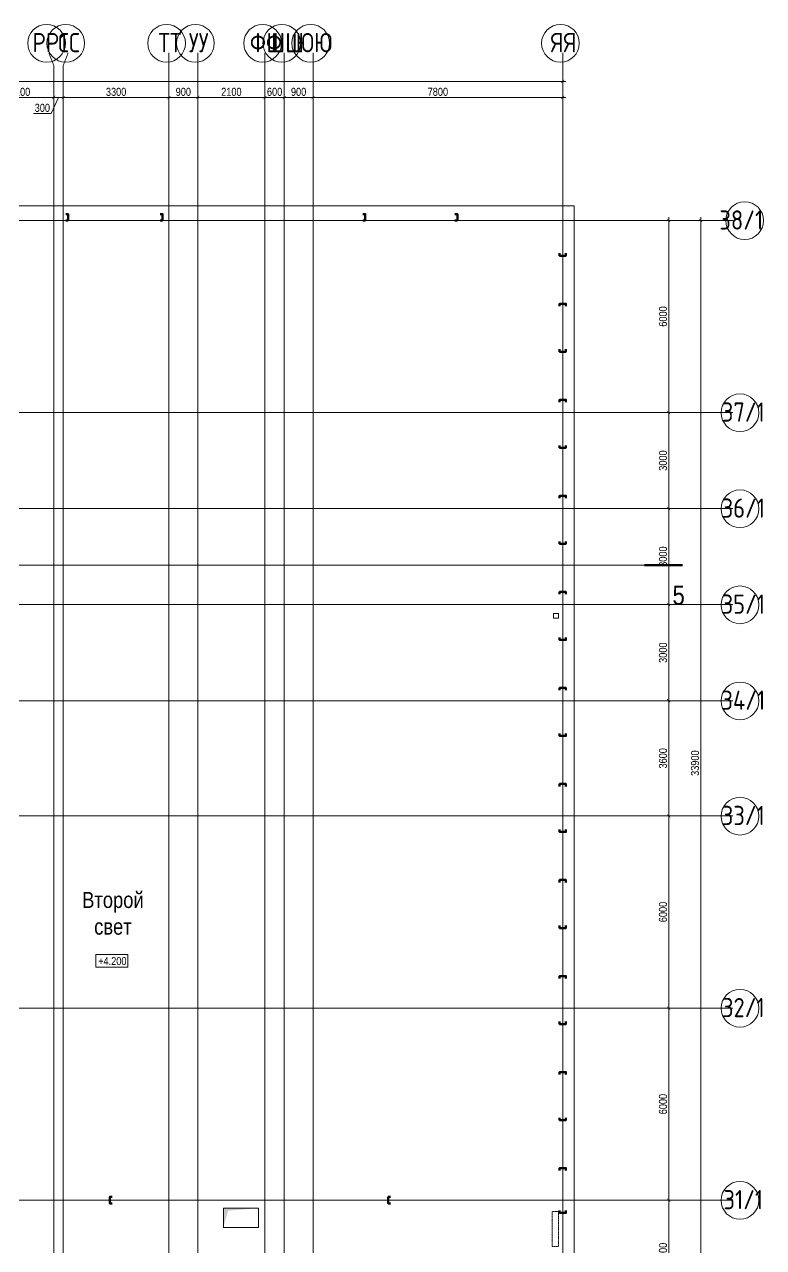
# Model space of a CAD drawing. Header units: millimetres. Extents: x -231292 to 573618, y -153144 to 564035.
# Drawn here: x -123988 to -100903, y 257815 to 296017 of the extents above; entities that cross this region are included whole.
import ezdxf
from ezdxf.enums import TextEntityAlignment as Align

# ---------------------------------------------------------------- set-up
doc = ezdxf.new("R2010")
doc.units = ezdxf.units.MM
for name, pattern in [('CENTER2', [28.575, 19.05, -3.175, 3.175, -3.175]), ('DASHED', [19.05, 12.7, -6.35]), ('HIDDEN2', [4.7625, 3.175, -1.5875])]:
    doc.linetypes.add(name, pattern=pattern)
doc.layers.get('0').update_dxf_attribs({"color": 250})
doc.layers.get('Defpoints').update_dxf_attribs({"color": 250})
doc.layers.add('АР_Делит', color=250, linetype='Continuous', lineweight=0, plot=False)
for name, color, linetype, lineweight in [('АР_Отметка', 7, 'Continuous', 13), ('АР_Отопительные приборы', 250, 'HIDDEN2', 0), ('АР_Разрезы марка', 250, 'Continuous', 13), ('ВК_Шахты', 5, 'Continuous', 9), ('КМ_Фахверки', 250, 'Continuous', 80), ('ОВ_Шахты', 250, 'Continuous', 5), ('РД_Оси_100', 250, 'Continuous', 0), ('РД_Оси_размер', 250, 'Continuous', 0)]:
    doc.layers.add(name, color=color, linetype=linetype, lineweight=lineweight)
doc.styles.add('Arial_Narrow_08', font='ARIALN.TTF', dxfattribs={"width": 0.8})
doc.styles.add('style1', font='ARIALN.TTF')
doc.styles.add('ккк', font='isocpeur.ttf', dxfattribs={"width": 0.85, "oblique": 15})
doc.dimstyles.new('Dim100_ареал', dxfattribs={"dimscale": 100, "dimtxt": 2.5, "dimasz": 1, "dimexe": 1, "dimexo": 1, "dimgap": 0.5, "dimtad": 1, "dimzin": 12, "dimdsep": 46, "dimtxsty": 'style1', "dimblk": 'ARCHTICK', "dimcen": 1, "dimdle": 1, "dimclrd": 256, "dimclre": 256, "dimaunit": 1, "dimadec": 0, "dimazin": 3, "dimtfac": 1, "dimtmove": 1, "dimatfit": 3, "dimldrblk": 'OPEN30', "dimfxl": 2, "dimfxlon": 1, "dimtolj": 1, "dimtzin": 0, "dimlwd": 9, "dimlwe": 9, "dimarcsym": 0})

# ---------------------------------------------------------------- blocks, each defined once
blk = doc.blocks.new('A-iden')
at = {"linetype": 'Continuous', "lineweight": 5}
blk.add_circle((-0.73, -4.06), 5.89, dxfattribs=at)
at = {"color": 0, "linetype": 'Continuous', "lineweight": 20, "style": 'ккк', "width": 0.85}
blk.add_attdef('ID', text='', height=6, dxfattribs=at).set_placement((0.31, -3.85), align=Align.MIDDLE_CENTER)
blk = doc.blocks.new('_ArchTick')
at = {"color": 0, "linetype": 'ByBlock', "const_width": 0.15}
blk.add_lwpolyline([(-0.5, -0.5), (0.5, 0.5)], dxfattribs=at)
blk = doc.blocks.new('*D1455')
at = {"layer": 'Defpoints', "color": 0, "transparency": 16777216}
for p in [(116910, 104100), (117910, 104100), (116910, 100800)]:
    blk.add_point(p, dxfattribs=at)
at = {"layer": 'РД_Оси_размер', "lineweight": 9, "transparency": 16777216}
for p, q in [((117710, 104100), (118010, 104100)), ((117910, 100700), (117910, 104200)), ((117710, 100800), (118010, 100800))]:
    blk.add_line(p, q, dxfattribs=at)
at = {"layer": 'РД_Оси_размер', "lineweight": 9, "transparency": 16777216, "xscale": 100, "yscale": 100, "zscale": 100}
for p, rotation in [((117910, 104100), 90), ((117910, 100800), 270)]:
    blk.add_blockref('_ArchTick', p, dxfattribs=dict(at, rotation=rotation))
at = {"layer": 'РД_Оси_размер', "color": 0, "transparency": 16777216, "insert": (117732, 102450), "char_height": 250, "attachment_point": 5, "rotation": 90, "style": 'style1'}
blk.add_mtext('\\A1;3300', dxfattribs=at)
blk = doc.blocks.new('_Open30')
at = {"color": 0, "linetype": 'ByBlock', "lineweight": -2}
for p, q in [((-1, 0.27), (0, 0)), ((0, 0), (-1, -0.27)), ((0, 0), (-1, 0))]:
    blk.add_line(p, q, dxfattribs=at)
blk = doc.blocks.new('*D1456')
at = {"layer": 'Defpoints', "color": 0, "transparency": 16777216}
for p in [(116910, 110100), (117910, 110100), (116910, 104100)]:
    blk.add_point(p, dxfattribs=at)
at = {"layer": 'РД_Оси_размер', "lineweight": 9, "transparency": 16777216}
for p, q in [((117710, 110100), (118010, 110100)), ((117910, 104000), (117910, 110200)), ((117710, 104100), (118010, 104100))]:
    blk.add_line(p, q, dxfattribs=at)
at = {"layer": 'РД_Оси_размер', "lineweight": 9, "transparency": 16777216, "xscale": 100, "yscale": 100, "zscale": 100}
for p, rotation in [((117910, 110100), 90), ((117910, 104100), 270)]:
    blk.add_blockref('_ArchTick', p, dxfattribs=dict(at, rotation=rotation))
at = {"layer": 'РД_Оси_размер', "color": 0, "transparency": 16777216, "insert": (117732, 107100), "char_height": 250, "attachment_point": 5, "rotation": 90, "style": 'style1'}
blk.add_mtext('\\A1;6000', dxfattribs=at)
blk = doc.blocks.new('*D1457')
at = {"layer": 'Defpoints', "color": 0, "transparency": 16777216}
for p in [(116910, 116100), (117910, 116100), (116910, 110100)]:
    blk.add_point(p, dxfattribs=at)
at = {"layer": 'РД_Оси_размер', "lineweight": 9, "transparency": 16777216}
for p, q in [((117910, 110000), (117910, 116200)), ((117710, 116100), (118010, 116100)), ((117710, 110100), (118010, 110100))]:
    blk.add_line(p, q, dxfattribs=at)
at = {"layer": 'РД_Оси_размер', "lineweight": 9, "transparency": 16777216, "xscale": 100, "yscale": 100, "zscale": 100}
for p, rotation in [((117910, 116100), 90), ((117910, 110100), 270)]:
    blk.add_blockref('_ArchTick', p, dxfattribs=dict(at, rotation=rotation))
at = {"layer": 'РД_Оси_размер', "color": 0, "transparency": 16777216, "insert": (117732, 113100), "char_height": 250, "attachment_point": 5, "rotation": 90, "style": 'style1'}
blk.add_mtext('\\A1;6000', dxfattribs=at)
blk = doc.blocks.new('*D1458')
at = {"layer": 'Defpoints', "color": 0, "transparency": 16777216}
for p in [(116910, 119700), (117910, 119700), (116910, 116100)]:
    blk.add_point(p, dxfattribs=at)
at = {"layer": 'РД_Оси_размер', "lineweight": 9, "transparency": 16777216}
for p, q in [((117710, 119700), (118010, 119700)), ((117910, 116000), (117910, 119800)), ((117710, 116100), (118010, 116100))]:
    blk.add_line(p, q, dxfattribs=at)
at = {"layer": 'РД_Оси_размер', "lineweight": 9, "transparency": 16777216, "xscale": 100, "yscale": 100, "zscale": 100}
for p, rotation in [((117910, 119700), 90), ((117910, 116100), 270)]:
    blk.add_blockref('_ArchTick', p, dxfattribs=dict(at, rotation=rotation))
at = {"layer": 'РД_Оси_размер', "color": 0, "transparency": 16777216, "insert": (117732, 117900), "char_height": 250, "attachment_point": 5, "rotation": 90, "style": 'style1'}
blk.add_mtext('\\A1;3600', dxfattribs=at)
blk = doc.blocks.new('*D1459')
at = {"layer": 'Defpoints', "color": 0, "transparency": 16777216}
for p in [(116910, 122700), (117910, 122700), (116910, 119700)]:
    blk.add_point(p, dxfattribs=at)
at = {"layer": 'РД_Оси_размер', "lineweight": 9, "transparency": 16777216}
for p, q in [((117710, 122700), (118010, 122700)), ((117910, 119600), (117910, 122800)), ((117710, 119700), (118010, 119700))]:
    blk.add_line(p, q, dxfattribs=at)
at = {"layer": 'РД_Оси_размер', "lineweight": 9, "transparency": 16777216, "xscale": 100, "yscale": 100, "zscale": 100}
for p, rotation in [((117910, 122700), 90), ((117910, 119700), 270)]:
    blk.add_blockref('_ArchTick', p, dxfattribs=dict(at, rotation=rotation))
at = {"layer": 'РД_Оси_размер', "color": 0, "transparency": 16777216, "insert": (117732, 121200), "char_height": 250, "attachment_point": 5, "rotation": 90, "style": 'style1'}
blk.add_mtext('\\A1;3000', dxfattribs=at)
blk = doc.blocks.new('*D1460')
at = {"layer": 'Defpoints', "color": 0, "transparency": 16777216}
for p in [(116910, 125700), (117910, 125700), (116910, 122700)]:
    blk.add_point(p, dxfattribs=at)
at = {"layer": 'РД_Оси_размер', "lineweight": 9, "transparency": 16777216}
for p, q in [((117710, 125700), (118010, 125700)), ((117910, 122600), (117910, 125800)), ((117710, 122700), (118010, 122700))]:
    blk.add_line(p, q, dxfattribs=at)
at = {"layer": 'РД_Оси_размер', "lineweight": 9, "transparency": 16777216, "xscale": 100, "yscale": 100, "zscale": 100}
for p, rotation in [((117910, 125700), 90), ((117910, 122700), 270)]:
    blk.add_blockref('_ArchTick', p, dxfattribs=dict(at, rotation=rotation))
at = {"layer": 'РД_Оси_размер', "color": 0, "transparency": 16777216, "insert": (117732, 124200), "char_height": 250, "attachment_point": 5, "rotation": 90, "style": 'style1'}
blk.add_mtext('\\A1;3000', dxfattribs=at)
blk = doc.blocks.new('*D1461')
at = {"layer": 'Defpoints', "color": 0, "transparency": 16777216}
for p in [(116910, 128700), (117910, 128700), (116910, 125700)]:
    blk.add_point(p, dxfattribs=at)
at = {"layer": 'РД_Оси_размер', "lineweight": 9, "transparency": 16777216}
for p, q in [((117910, 125600), (117910, 128800)), ((117710, 128700), (118010, 128700)), ((117710, 125700), (118010, 125700))]:
    blk.add_line(p, q, dxfattribs=at)
at = {"layer": 'РД_Оси_размер', "lineweight": 9, "transparency": 16777216, "xscale": 100, "yscale": 100, "zscale": 100}
for p, rotation in [((117910, 128700), 90), ((117910, 125700), 270)]:
    blk.add_blockref('_ArchTick', p, dxfattribs=dict(at, rotation=rotation))
at = {"layer": 'РД_Оси_размер', "color": 0, "transparency": 16777216, "insert": (117732, 127200), "char_height": 250, "attachment_point": 5, "rotation": 90, "style": 'style1'}
blk.add_mtext('\\A1;3000', dxfattribs=at)
blk = doc.blocks.new('*D1462')
at = {"layer": 'Defpoints', "color": 0, "transparency": 16777216}
for p in [(116910, 134700), (117910, 134700), (116910, 128700)]:
    blk.add_point(p, dxfattribs=at)
at = {"layer": 'РД_Оси_размер', "lineweight": 9, "transparency": 16777216}
for p, q in [((117710, 134700), (118010, 134700)), ((117910, 128600), (117910, 134800)), ((117710, 128700), (118010, 128700))]:
    blk.add_line(p, q, dxfattribs=at)
at = {"layer": 'РД_Оси_размер', "lineweight": 9, "transparency": 16777216, "xscale": 100, "yscale": 100, "zscale": 100}
for p, rotation in [((117910, 134700), 90), ((117910, 128700), 270)]:
    blk.add_blockref('_ArchTick', p, dxfattribs=dict(at, rotation=rotation))
at = {"layer": 'РД_Оси_размер', "color": 0, "transparency": 16777216, "insert": (117732, 131700), "char_height": 250, "attachment_point": 5, "rotation": 90, "style": 'style1'}
blk.add_mtext('\\A1;6000', dxfattribs=at)
blk = doc.blocks.new('*D1463')
at = {"layer": 'Defpoints', "color": 0, "transparency": 16777216}
for p in [(116910, 134700), (118910, 134700), (116910, 100800)]:
    blk.add_point(p, dxfattribs=at)
at = {"layer": 'РД_Оси_размер', "lineweight": 9, "transparency": 16777216}
for p, q in [((118710, 134700), (119010, 134700)), ((118910, 100700), (118910, 134800)), ((118710, 100800), (119010, 100800))]:
    blk.add_line(p, q, dxfattribs=at)
at = {"layer": 'РД_Оси_размер', "lineweight": 9, "transparency": 16777216, "xscale": 100, "yscale": 100, "zscale": 100}
for p, rotation in [((118910, 134700), 90), ((118910, 100800), 270)]:
    blk.add_blockref('_ArchTick', p, dxfattribs=dict(at, rotation=rotation))
at = {"layer": 'РД_Оси_размер', "color": 0, "transparency": 16777216, "insert": (118732, 117750), "char_height": 250, "attachment_point": 5, "rotation": 90, "style": 'style1'}
blk.add_mtext('\\A1;33900', dxfattribs=at)
blk = doc.blocks.new('*D47')
at = {"layer": 'Defpoints', "color": 0, "transparency": 16777216}
for p in [(114600, 139039), (73200, 137039), (114600, 137039)]:
    blk.add_point(p, dxfattribs=at)
at = {"layer": 'РД_Оси_размер', "color": 0, "lineweight": 5, "transparency": 16777216}
for p, q in [((73200, 138839), (73200, 139139)), ((114600, 138839), (114600, 139139)), ((73100, 139039), (114700, 139039))]:
    blk.add_line(p, q, dxfattribs=at)
at = {"layer": 'РД_Оси_размер', "color": 0, "lineweight": 5, "transparency": 16777216, "xscale": 100, "yscale": 100, "zscale": 100, "rotation": 180}
blk.add_blockref('_ArchTick', (73200, 139039), dxfattribs=at)
at = {"layer": 'РД_Оси_размер', "color": 0, "lineweight": 5, "transparency": 16777216, "xscale": 100, "yscale": 100, "zscale": 100}
blk.add_blockref('_ArchTick', (114600, 139039), dxfattribs=at)
at = {"layer": 'РД_Оси_размер', "color": 0, "transparency": 16777216, "insert": (93900, 139216), "char_height": 250, "attachment_point": 5, "style": 'style1'}
blk.add_mtext('\\A1;41400', dxfattribs=at)
blk = doc.blocks.new('*D1504')
at = {"layer": 'Defpoints', "color": 0, "transparency": 16777216}
for p in [(98700, 138539), (96600, 137039), (98700, 137039)]:
    blk.add_point(p, dxfattribs=at)
at = {"layer": 'РД_Оси_размер', "lineweight": 9, "transparency": 16777216}
for p, q in [((96500, 138539), (98800, 138539)), ((96600, 138339), (96600, 138639)), ((98700, 138339), (98700, 138639))]:
    blk.add_line(p, q, dxfattribs=at)
at = {"layer": 'РД_Оси_размер', "lineweight": 9, "transparency": 16777216, "xscale": 100, "yscale": 100, "zscale": 100, "rotation": 180}
blk.add_blockref('_ArchTick', (96600, 138539), dxfattribs=at)
at = {"layer": 'РД_Оси_размер', "lineweight": 9, "transparency": 16777216, "xscale": 100, "yscale": 100, "zscale": 100}
blk.add_blockref('_ArchTick', (98700, 138539), dxfattribs=at)
at = {"layer": 'РД_Оси_размер', "color": 0, "transparency": 16777216, "insert": (97650, 138716), "char_height": 250, "attachment_point": 5, "style": 'style1'}
blk.add_mtext('\\A1;2100', dxfattribs=at)
blk = doc.blocks.new('*D1505')
at = {"layer": 'Defpoints', "color": 0, "transparency": 16777216}
for p in [(99000, 138539), (98700, 137039), (99000, 137039)]:
    blk.add_point(p, dxfattribs=at)
at = {"layer": 'РД_Оси_размер', "lineweight": 9, "transparency": 16777216}
for p, q in [((98600, 138539), (99100, 138539)), ((98850, 138539), (98622, 138039)), ((98700, 138339), (98700, 138639)), ((99000, 138339), (99000, 138639)), ((98622, 138039), (98070, 138039))]:
    blk.add_line(p, q, dxfattribs=at)
at = {"layer": 'РД_Оси_размер', "lineweight": 9, "transparency": 16777216, "xscale": 100, "yscale": 100, "zscale": 100, "rotation": 180}
blk.add_blockref('_ArchTick', (98700, 138539), dxfattribs=at)
at = {"layer": 'РД_Оси_размер', "lineweight": 9, "transparency": 16777216, "xscale": 100, "yscale": 100, "zscale": 100}
blk.add_blockref('_ArchTick', (99000, 138539), dxfattribs=at)
at = {"layer": 'РД_Оси_размер', "color": 0, "transparency": 16777216, "insert": (98346, 138216), "char_height": 250, "attachment_point": 5, "style": 'style1'}
blk.add_mtext('\\A1;300', dxfattribs=at)
blk = doc.blocks.new('*D1506')
at = {"layer": 'Defpoints', "color": 0, "transparency": 16777216}
for p in [(102300, 138539), (99000, 137039), (102300, 137039)]:
    blk.add_point(p, dxfattribs=at)
at = {"layer": 'РД_Оси_размер', "lineweight": 9, "transparency": 16777216}
for p, q in [((98900, 138539), (102400, 138539)), ((99000, 138339), (99000, 138639)), ((102300, 138339), (102300, 138639))]:
    blk.add_line(p, q, dxfattribs=at)
at = {"layer": 'РД_Оси_размер', "lineweight": 9, "transparency": 16777216, "xscale": 100, "yscale": 100, "zscale": 100, "rotation": 180}
blk.add_blockref('_ArchTick', (99000, 138539), dxfattribs=at)
at = {"layer": 'РД_Оси_размер', "lineweight": 9, "transparency": 16777216, "xscale": 100, "yscale": 100, "zscale": 100}
blk.add_blockref('_ArchTick', (102300, 138539), dxfattribs=at)
at = {"layer": 'РД_Оси_размер', "color": 0, "transparency": 16777216, "insert": (100650, 138716), "char_height": 250, "attachment_point": 5, "style": 'style1'}
blk.add_mtext('\\A1;3300', dxfattribs=at)
blk = doc.blocks.new('*D1507')
at = {"layer": 'Defpoints', "color": 0, "transparency": 16777216}
for p in [(103200, 138539), (102300, 137039), (103200, 137039)]:
    blk.add_point(p, dxfattribs=at)
at = {"layer": 'РД_Оси_размер', "lineweight": 9, "transparency": 16777216}
for p, q in [((102200, 138539), (103300, 138539)), ((102300, 138339), (102300, 138639)), ((103200, 138339), (103200, 138639))]:
    blk.add_line(p, q, dxfattribs=at)
at = {"layer": 'РД_Оси_размер', "lineweight": 9, "transparency": 16777216, "xscale": 100, "yscale": 100, "zscale": 100, "rotation": 180}
blk.add_blockref('_ArchTick', (102300, 138539), dxfattribs=at)
at = {"layer": 'РД_Оси_размер', "lineweight": 9, "transparency": 16777216, "xscale": 100, "yscale": 100, "zscale": 100}
blk.add_blockref('_ArchTick', (103200, 138539), dxfattribs=at)
at = {"layer": 'РД_Оси_размер', "color": 0, "transparency": 16777216, "insert": (102750, 138716), "char_height": 250, "attachment_point": 5, "style": 'style1'}
blk.add_mtext('\\A1;900', dxfattribs=at)
blk = doc.blocks.new('*D1508')
at = {"layer": 'Defpoints', "color": 0, "transparency": 16777216}
for p in [(105300, 138539), (103200, 137039), (105300, 137039)]:
    blk.add_point(p, dxfattribs=at)
at = {"layer": 'РД_Оси_размер', "lineweight": 9, "transparency": 16777216}
for p, q in [((103100, 138539), (105400, 138539)), ((103200, 138339), (103200, 138639)), ((105300, 138339), (105300, 138639))]:
    blk.add_line(p, q, dxfattribs=at)
at = {"layer": 'РД_Оси_размер', "lineweight": 9, "transparency": 16777216, "xscale": 100, "yscale": 100, "zscale": 100, "rotation": 180}
blk.add_blockref('_ArchTick', (103200, 138539), dxfattribs=at)
at = {"layer": 'РД_Оси_размер', "lineweight": 9, "transparency": 16777216, "xscale": 100, "yscale": 100, "zscale": 100}
blk.add_blockref('_ArchTick', (105300, 138539), dxfattribs=at)
at = {"layer": 'РД_Оси_размер', "color": 0, "transparency": 16777216, "insert": (104250, 138716), "char_height": 250, "attachment_point": 5, "style": 'style1'}
blk.add_mtext('\\A1;2100', dxfattribs=at)
blk = doc.blocks.new('*D1509')
at = {"layer": 'Defpoints', "color": 0, "transparency": 16777216}
for p in [(105900, 138539), (105300, 137039), (105900, 137039)]:
    blk.add_point(p, dxfattribs=at)
at = {"layer": 'РД_Оси_размер', "lineweight": 9, "transparency": 16777216}
for p, q in [((105200, 138539), (106000, 138539)), ((105300, 138339), (105300, 138639)), ((105900, 138339), (105900, 138639))]:
    blk.add_line(p, q, dxfattribs=at)
at = {"layer": 'РД_Оси_размер', "lineweight": 9, "transparency": 16777216, "xscale": 100, "yscale": 100, "zscale": 100, "rotation": 180}
blk.add_blockref('_ArchTick', (105300, 138539), dxfattribs=at)
at = {"layer": 'РД_Оси_размер', "lineweight": 9, "transparency": 16777216, "xscale": 100, "yscale": 100, "zscale": 100}
blk.add_blockref('_ArchTick', (105900, 138539), dxfattribs=at)
at = {"layer": 'РД_Оси_размер', "color": 0, "transparency": 16777216, "insert": (105600, 138716), "char_height": 250, "attachment_point": 5, "style": 'style1'}
blk.add_mtext('\\A1;600', dxfattribs=at)
blk = doc.blocks.new('*D1510')
at = {"layer": 'Defpoints', "color": 0, "transparency": 16777216}
for p in [(106800, 138539), (105900, 137039), (106800, 137039)]:
    blk.add_point(p, dxfattribs=at)
at = {"layer": 'РД_Оси_размер', "lineweight": 9, "transparency": 16777216}
for p, q in [((105800, 138539), (106900, 138539)), ((105900, 138339), (105900, 138639)), ((106800, 138339), (106800, 138639))]:
    blk.add_line(p, q, dxfattribs=at)
at = {"layer": 'РД_Оси_размер', "lineweight": 9, "transparency": 16777216, "xscale": 100, "yscale": 100, "zscale": 100, "rotation": 180}
blk.add_blockref('_ArchTick', (105900, 138539), dxfattribs=at)
at = {"layer": 'РД_Оси_размер', "lineweight": 9, "transparency": 16777216, "xscale": 100, "yscale": 100, "zscale": 100}
blk.add_blockref('_ArchTick', (106800, 138539), dxfattribs=at)
at = {"layer": 'РД_Оси_размер', "color": 0, "transparency": 16777216, "insert": (106350, 138716), "char_height": 250, "attachment_point": 5, "style": 'style1'}
blk.add_mtext('\\A1;900', dxfattribs=at)
blk = doc.blocks.new('*D1511')
at = {"layer": 'Defpoints', "color": 0, "transparency": 16777216}
for p in [(114600, 138539), (106800, 137039), (114600, 137039)]:
    blk.add_point(p, dxfattribs=at)
at = {"layer": 'РД_Оси_размер', "lineweight": 9, "transparency": 16777216}
for p, q in [((106700, 138539), (114700, 138539)), ((106800, 138339), (106800, 138639)), ((114600, 138339), (114600, 138639))]:
    blk.add_line(p, q, dxfattribs=at)
at = {"layer": 'РД_Оси_размер', "lineweight": 9, "transparency": 16777216, "xscale": 100, "yscale": 100, "zscale": 100, "rotation": 180}
blk.add_blockref('_ArchTick', (106800, 138539), dxfattribs=at)
at = {"layer": 'РД_Оси_размер', "lineweight": 9, "transparency": 16777216, "xscale": 100, "yscale": 100, "zscale": 100}
blk.add_blockref('_ArchTick', (114600, 138539), dxfattribs=at)
at = {"layer": 'РД_Оси_размер', "color": 0, "transparency": 16777216, "insert": (110700, 138716), "char_height": 250, "attachment_point": 5, "style": 'style1'}
blk.add_mtext('\\A1;7800', dxfattribs=at)
blk = doc.blocks.new('Отметка_план')
at = {"color": 7}
blk.add_lwpolyline([(0, 0), (10, 0), (10, 4), (0, 4)], close=True, dxfattribs=at)
at = {"style": 'Arial_Narrow_08', "width": 0.8}
blk.add_attdef('OTMG', text='', height=2.5, dxfattribs=at).set_placement((9.06, 0.7), align=Align.RIGHT)
blk = doc.blocks.new('otv')
at = {"linetype": 'Continuous'}
blk.add_lwpolyline([(0, -1), (0, 0), (1, 0), (1, -1)], close=True, dxfattribs=at)
blk.add_solid([(0, -1), (0, 0), (0.135, -0.137), (1, 0)], dxfattribs=at)
blk = doc.blocks.new('Ф_пеноблок 200')
at = {"layer": 'КМ_Фахверки'}
blk.add_lwpolyline([(0, -75), (0, 0), (200, 0), (200, -75)], dxfattribs=at)
blk = doc.blocks.new('Bottom_R_1100')
at = {"layer": 'АР_Отопительные приборы'}
blk.add_lwpolyline([(-550, -100), (550, -100), (550, 100), (-550, 100)], close=True, dxfattribs=at)
blk = doc.blocks.new('СОШ_2200_АР_ОСИ_М100_28.05.24')
at = {"layer": 'АР_Делит', "color": 5, "linetype": 'DASHED'}
blk.add_lwpolyline([(-355, 13145), (-355, 100855), (37145, 100855), (37145, 129155), (72745, 129155), (72745, 135155), (114955, 135155), (114955, -355)], dxfattribs=at)
at = {"layer": 'РД_Оси_100', "linetype": 'CENTER2'}
for p, q in [((102300, -6155), (102300, 139938.679)), ((114600, -6155), (114600, 139938.679)), ((-5954.958, 134700), (119910, 134700)), ((-5954.958, 128700), (119910, 128700)), ((-5954.958, 125700), (119910, 125700)), ((-5954.958, 122700), (119910, 122700)), ((-5954.958, 119700), (119910, 119700)), ((-5954.958, 116100), (119910, 116100)), ((35037.55, 116100), (119910, 116100)), ((-5954.958, 110100), (119910, 110100)), ((35037.55, 110100), (119910, 110100)), ((-5954.958, 104100), (119910, 104100))]:
    blk.add_line(p, q, dxfattribs=at)
for points in [[(98700, -6194.98), (98700, 139538.679), (98550, 139938.679)], [(99000, -6195.83), (99000, 139538.679), (99150, 139938.679)], [(103200, -6155), (103200, 139938.679)], [(105300, -6155), (105300, 139938.679)], [(105900, 139938.679), (105900, -6155)], [(106800, -6155), (106800, 139938.679)]]:
    blk.add_lwpolyline(points, dxfattribs=at)
at = {"layer": 'РД_Оси_100', "color": 0, "xscale": 100, "yscale": 100, "zscale": 100}
for p, values in [((98550, 140638.679), {'ID': 'РР1'}), ((99150, 140638.679), {'ID': 'СС'}), ((102300, 140638.679), {'ID': 'ТТ'}), ((103200, 140638.679), {'ID': 'УУ'}), ((105300, 140638.679), {'ID': 'ФФ'}), ((105900, 140638.679), {'ID': 'ШШ'}), ((106800, 140638.679), {'ID': 'ЮЮ'}), ((114600, 140638.679), {'ID': 'ЯЯ'}), ((120210, 129100), {'ID': '37/1'}), ((120210, 126100), {'ID': '36/1'}), ((120210, 123100), {'ID': '35/1'}), ((120210, 120100), {'ID': '34/1'}), ((120210, 116500), {'ID': '33/1'}), ((120210, 110500), {'ID': '32/1'}), ((120210, 104500), {'ID': '31/1'})]:
    blk.add_blockref('A-iden', p, dxfattribs=at).add_auto_attribs(values)
at = {"layer": 'РД_Оси_100', "color": 0}
ref = blk.add_blockref('A-iden', (120210, 135100), dxfattribs=dict(at, xscale=-100, yscale=100, zscale=100))
ref.add_attrib('ID', '38/1', dxfattribs={"layer": '0', "color": 0, "linetype": 'Continuous', "lineweight": 20, "height": 600, "style": 'ккк', "width": 0.85}).set_placement((120178.57, 134714.738), align=Align.MIDDLE_CENTER)
at = {"layer": 'РД_Оси_размер'}
for base, p1, p2, picture, middle in [((114600, 139038.679), (73200, 137038.679), (114600, 137038.679), '*D47', (93900, 139216.322)), ((98700, 138538.679), (96600, 137038.679), (98700, 137038.679), '*D1504', (97650, 138716.322)), ((102300, 138538.679), (99000, 137038.679), (102300, 137038.679), '*D1506', (100650, 138716.322)), ((103200, 138538.679), (102300, 137038.679), (103200, 137038.679), '*D1507', (102750, 138716.322)), ((105300, 138538.679), (103200, 137038.679), (105300, 137038.679), '*D1508', (104250, 138716.322)), ((105900, 138538.679), (105300, 137038.679), (105900, 137038.679), '*D1509', (105600, 138716.322)), ((106800, 138538.679), (105900, 137038.679), (106800, 137038.679), '*D1510', (106350, 138716.322)), ((114600, 138538.679), (106800, 137038.679), (114600, 137038.679), '*D1511', (110700, 138716.322))]:
    dim = blk.add_linear_dim(base=base, p1=p1, p2=p2, dimstyle='Dim100_ареал', dxfattribs=at)
    dim.commit()
    dim.dimension.update_dxf_attribs({"geometry": picture, "text_midpoint": middle})
dim = blk.add_linear_dim(base=(99000, 138538.679), p1=(98700, 137038.679), p2=(99000, 137038.679), dimstyle='Dim100_ареал', dxfattribs=at)
dim.commit()
dim.dimension.update_dxf_attribs({"geometry": '*D1505', "text_midpoint": (98572.453, 138038.679), "dimtype": 160})
for base, p1, p2, picture, middle in [((117910, 134700), (116910, 128700), (116910, 134700), '*D1462', (117732.357, 131700)), ((118910, 134700), (116910, 100800), (116910, 134700), '*D1463', (118732.357, 117750)), ((117910, 128700), (116910, 125700), (116910, 128700), '*D1461', (117732.357, 127200)), ((117910, 125700), (116910, 122700), (116910, 125700), '*D1460', (117732.357, 124200)), ((117910, 122700), (116910, 119700), (116910, 122700), '*D1459', (117732.357, 121200)), ((117910, 119700), (116910, 116100), (116910, 119700), '*D1458', (117732.357, 117900)), ((117910, 116100), (116910, 110100), (116910, 116100), '*D1457', (117732.357, 113100)), ((117910, 110100), (116910, 104100), (116910, 110100), '*D1456', (117732.357, 107100)), ((117910, 104100), (116910, 100800), (116910, 104100), '*D1455', (117732.357, 102450))]:
    dim = blk.add_linear_dim(base=base, p1=p1, p2=p2, angle=90, dimstyle='Dim100_ареал', dxfattribs=at)
    dim.commit()
    dim.dimension.update_dxf_attribs({"geometry": picture, "text_midpoint": middle})

msp = doc.modelspace()

# ---------------------------------------------------------------- linework, layer by layer
at = {"layer": 'АР_Разрезы марка', "linetype": 'DASHED', "lineweight": 0}
msp.add_lwpolyline([(-103430.135, 279126.992), (-159945.213, 279126.992), (-159945.213, 276114.972), (-188613.294, 276114.972)], dxfattribs=at)
at = {"layer": 'АР_Разрезы марка', "lineweight": 50}
msp.add_lwpolyline([(-104620.786, 279126.992), (-103430.135, 279126.992)], dxfattribs=at)
at = {"layer": 'АР_Разрезы марка'}
msp.add_lwpolyline([(-104025.461, 279126.992, 0, 200, 0), (-104025.461, 278682.724, 0, 0, 0), (-104025.461, 277853.163, 0, 0, 0)], format="xyseb", dxfattribs=at)

# ---------------------------------------------------------------- block references
at = {"layer": 'АР_Отметка'}
ref = msp.add_blockref('Отметка_план', (-121758.573, 266569.146), dxfattribs=dict(at, xscale=100, yscale=100, zscale=100))
ref.add_attrib('OTMG', '+4.200', dxfattribs={"layer": '0', "color": 0, "height": 250, "style": 'style1'}).set_placement((-120801.155, 266888.962), align=Align.TOP_RIGHT)
at = {"layer": 'АР_Отопительные приборы', "rotation": 90}
msp.add_blockref('Bottom_R_1100', (-107404.961, 258393.885), dxfattribs=at)
at = {"layer": 'ВК_Шахты', "color": 1, "xscale": 150, "yscale": 150}
msp.add_blockref('otv', (-107460.88, 277620.171), dxfattribs=at)
at = {"layer": 'КМ_Фахверки', "rotation": 270}
for p in [(-122624.962, 290095.168), (-119674.959, 290095.168), (-113344.952, 290095.168), (-110464.949, 290095.168)]:
    msp.add_blockref('Ф_пеноблок 200', p, dxfattribs=at)
at = {"layer": 'КМ_Фахверки', "xscale": -1}
for p, rotation in [((-107274.956, 288795.168), 180), ((-107274.956, 285795.168), 180), ((-107274.956, 282795.168), 180), ((-107274.956, 279795.168), 180), ((-107274.956, 276795.168), 180), ((-107274.956, 273795.168), 180), ((-107274.956, 270795.168), 180), ((-107274.956, 267795.168), 180), ((-107274.956, 264795.168), 180), ((-107274.956, 261795.168), 180), ((-121324.956, 259395.168), 90), ((-112624.964, 259395.168), 90), ((-107274.956, 258895.168), 180)]:
    msp.add_blockref('Ф_пеноблок 200', p, dxfattribs=dict(at, rotation=rotation))
at = {"layer": 'КМ_Фахверки'}
for p in [(-107274.956, 287295.168), (-107274.956, 284295.168), (-107274.956, 281295.168), (-107274.956, 278295.168), (-107274.956, 275295.168), (-107274.956, 272295.168), (-107274.956, 269295.168), (-107274.956, 266295.168), (-107274.956, 263295.168), (-107274.956, 260295.168)]:
    msp.add_blockref('Ф_пеноблок 200', p, dxfattribs=at)
at = {"layer": 'ОВ_Шахты', "xscale": 1100, "yscale": 600}
msp.add_blockref('otv', (-117774.956, 259045.168), dxfattribs=at)
at = {"layer": 'РД_Оси_100'}
msp.add_blockref('СОШ_2200_АР_ОСИ_М100_28.05.24', (-221774.956, 155195.168), dxfattribs=at)

# ---------------------------------------------------------------- texts
at = {"layer": 'АР_Отметка', "insert": (-121224.19, 268250.834), "char_height": 500, "width": 1999.94, "attachment_point": 5, "style": 'style1'}
msp.add_mtext('Второй свет', dxfattribs=at)
at = {"layer": 'АР_Разрезы марка', "color": 7, "insert": (-103553.493, 278186.027), "char_height": 600, "width": 1999.94, "attachment_point": 5, "style": 'style1'}
msp.add_mtext('5', dxfattribs=at)

doc.saveas('drawing.dxf')
